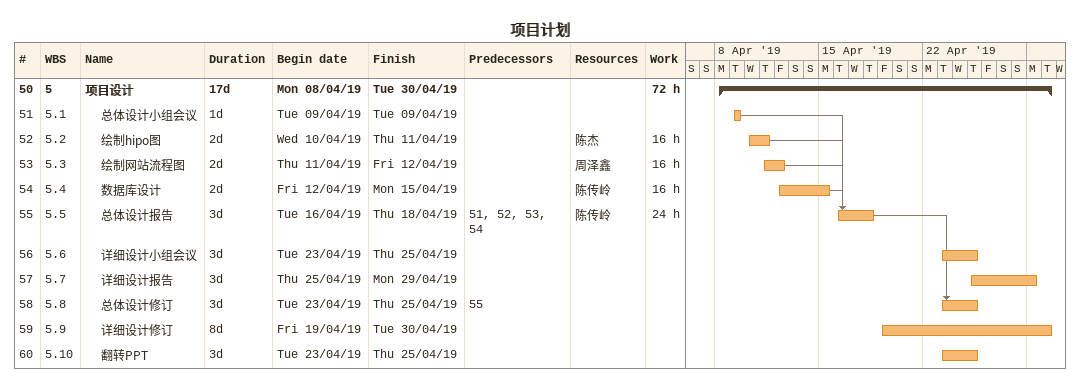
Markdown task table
项目计划

| ID | WBS | Task | Duration | Start | Finish | Predecessors | Resources | Work (h) |
|---|---|---|---|---|---|---|---|---|
| 50 | 5 | **项目设计** | 17d | 2019-04-08 | 2019-04-30 |  |  | 72 |
| 51 | 5.1 | 总体设计小组会议 | 1d | 2019-04-09 | 2019-04-09 |  |  |  |
| 52 | 5.2 | 绘制hipo图 | 2d | 2019-04-10 | 2019-04-11 |  | 陈杰 | 16 |
| 53 | 5.3 | 绘制网站流程图 | 2d | 2019-04-11 | 2019-04-12 |  | 周泽鑫 | 16 |
| 54 | 5.4 | 数据库设计 | 2d | 2019-04-12 | 2019-04-15 |  | 陈传岭 | 16 |
| 55 | 5.5 | 总体设计报告 | 3d | 2019-04-16 | 2019-04-18 | 51, 52, 53, 54 | 陈传岭 | 24 |
| 56 | 5.6 | 详细设计小组会议 | 3d | 2019-04-23 | 2019-04-25 |  |  |  |
| 57 | 5.7 | 详细设计报告 | 3d | 2019-04-25 | 2019-04-29 |  |  |  |
| 58 | 5.8 | 总体设计修订 | 3d | 2019-04-23 | 2019-04-25 | 55 |  |  |
| 59 | 5.9 | 详细设计修订 | 8d | 2019-04-19 | 2019-04-30 |  |  |  |
| 60 | 5.10 | 翻转PPT | 3d | 2019-04-23 | 2019-04-25 |  |  |  |
